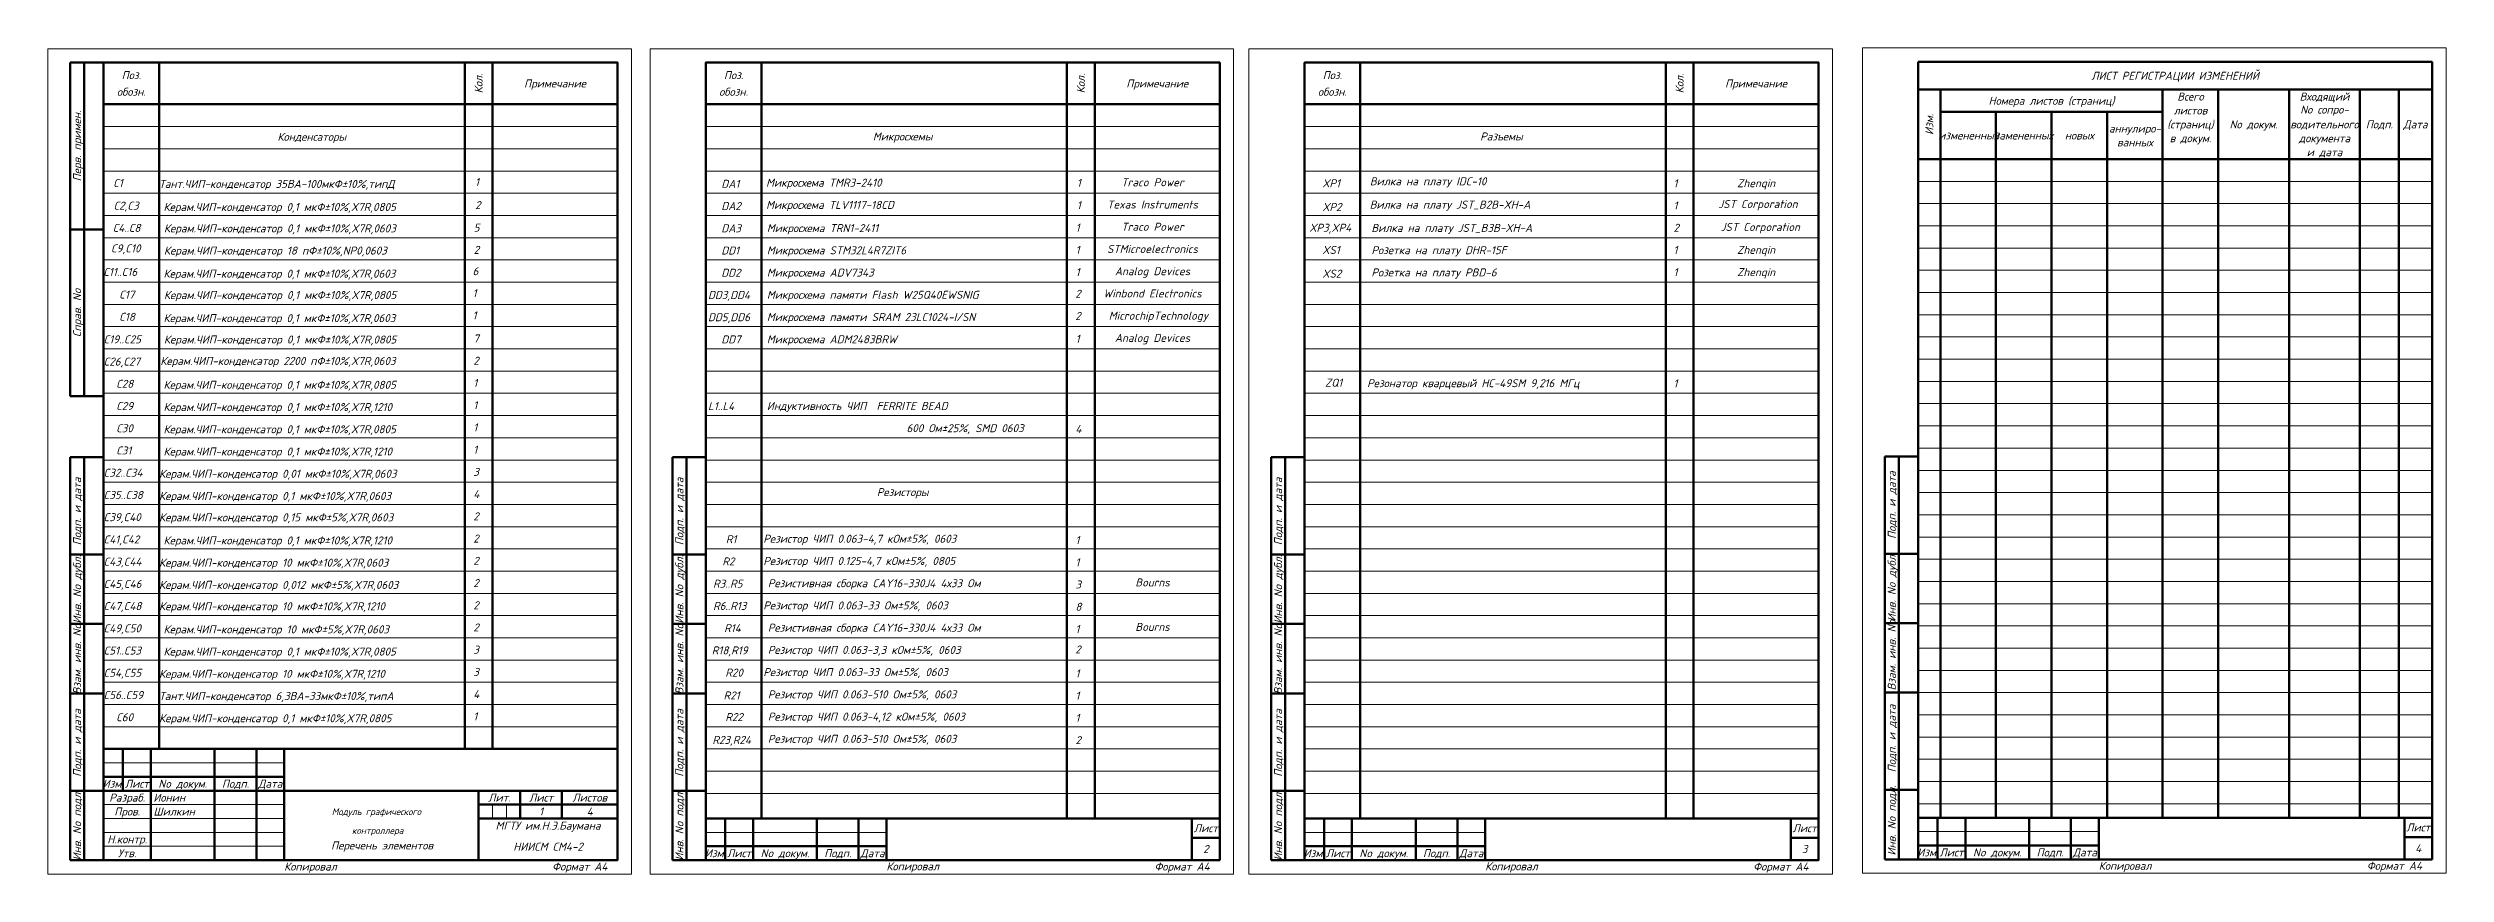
# Model space of a CAD drawing. Header units: inches. Extents: x -26 to 1942, y -380 to 599.
# Drawn here: x 1078 to 1942, y 0 to 297 of the extents above; entities that cross this region are included whole.
import ezdxf
from ezdxf.enums import TextEntityAlignment as Align

# ---------------------------------------------------------------- set-up
doc = ezdxf.new("R2010")
doc.units = ezdxf.units.IN
for name, color, linetype, lineweight in [('OSN25', 2, 'Continuous', 20), ('OSN50', 3, 'Continuous', 50), ('TEXT', 1, 'Continuous', 30)]:
    doc.layers.add(name, color=color, linetype=linetype, lineweight=lineweight)
doc.styles.add('ISOCPEUR0', font='isocpeur.ttf', dxfattribs={"height": 2.87999})

msp = doc.modelspace()

# ---------------------------------------------------------------- linework, layer by layer
at = {"layer": 'OSN25'}
for p, q in [((1098.36, 268.86), (1283.36, 268.86)), ((1315.14, 268.86), (1500.14, 268.86)), ((1530.66, 268.86), (1715.66, 268.86)), ((1098.36, 260.86), (1283.36, 260.86)), ((1315.14, 260.86), (1500.14, 260.86)), ((1530.66, 260.86), (1715.66, 260.86)), ((1098.36, 252.86), (1283.36, 252.86)), ((1315.14, 252.86), (1500.14, 252.86)), ((1530.66, 252.86), (1715.66, 252.86)), ((1098.36, 244.86), (1283.36, 244.86)), ((1315.14, 244.86), (1500.14, 244.86)), ((1530.66, 244.86), (1715.66, 244.86)), ((1098.36, 236.86), (1283.36, 236.86)), ((1315.14, 236.86), (1500.14, 236.86)), ((1530.66, 236.86), (1715.66, 236.86)), ((1098.36, 228.86), (1283.36, 228.86)), ((1315.14, 228.86), (1500.14, 228.86)), ((1530.66, 228.86), (1715.66, 228.86)), ((1098.36, 220.86), (1283.36, 220.86)), ((1315.14, 220.86), (1500.14, 220.86)), ((1530.66, 220.86), (1715.66, 220.86)), ((1098.36, 212.86), (1283.36, 212.86)), ((1315.14, 212.86), (1500.14, 212.86)), ((1530.66, 212.86), (1715.66, 212.86)), ((1098.36, 204.86), (1283.36, 204.86)), ((1315.14, 204.86), (1500.14, 204.86)), ((1530.66, 204.86), (1715.66, 204.86)), ((1098.36, 196.86), (1283.36, 196.86)), ((1315.14, 196.86), (1500.14, 196.86)), ((1530.66, 196.86), (1715.66, 196.86)), ((1098.36, 188.86), (1283.36, 188.86)), ((1315.14, 188.86), (1500.14, 188.86)), ((1530.66, 188.86), (1715.66, 188.86)), ((1098.36, 180.86), (1283.36, 180.86)), ((1098.36, 172.86), (1283.36, 172.86)), ((1315.14, 180.86), (1500.14, 180.86)), ((1315.14, 172.86), (1500.14, 172.86)), ((1530.66, 180.86), (1715.66, 180.86)), ((1530.66, 172.86), (1715.66, 172.86)), ((1098.36, 164.86), (1283.36, 164.86)), ((1315.14, 164.86), (1500.14, 164.86)), ((1530.66, 164.86), (1715.66, 164.86)), ((1098.36, 156.86), (1283.36, 156.86)), ((1315.14, 156.86), (1500.14, 156.86)), ((1530.66, 156.86), (1715.66, 156.86)), ((1098.36, 148.86), (1283.36, 148.86)), ((1315.14, 148.86), (1500.14, 148.86)), ((1530.66, 148.86), (1715.66, 148.86)), ((1098.36, 140.86), (1283.36, 140.86)), ((1315.14, 140.86), (1500.14, 140.86)), ((1530.66, 140.86), (1715.66, 140.86)), ((1098.36, 132.86), (1283.36, 132.86)), ((1315.14, 132.86), (1500.14, 132.86)), ((1530.66, 132.86), (1715.66, 132.86)), ((1098.36, 124.86), (1283.36, 124.86)), ((1315.14, 124.86), (1500.14, 124.86)), ((1530.66, 124.86), (1715.66, 124.86)), ((1098.36, 116.86), (1283.36, 116.86)), ((1315.14, 116.86), (1500.14, 116.86)), ((1530.66, 116.86), (1715.66, 116.86)), ((1098.36, 108.86), (1283.36, 108.86)), ((1315.14, 108.86), (1500.14, 108.86)), ((1530.66, 108.86), (1715.66, 108.86)), ((1098.36, 100.86), (1283.36, 100.86)), ((1315.14, 100.86), (1500.14, 100.86)), ((1530.66, 100.86), (1715.66, 100.86)), ((1098.36, 92.86), (1283.36, 92.86)), ((1315.14, 92.86), (1500.14, 92.86)), ((1530.66, 92.86), (1715.66, 92.86)), ((1098.36, 84.86), (1283.36, 84.86)), ((1315.14, 84.86), (1500.14, 84.86)), ((1530.66, 84.86), (1715.66, 84.86)), ((1098.36, 76.86), (1283.36, 76.86)), ((1315.14, 76.86), (1500.14, 76.86)), ((1530.66, 76.86), (1715.66, 76.86)), ((1098.36, 68.86), (1283.36, 68.86)), ((1098.36, 60.86), (1283.36, 60.86)), ((1315.14, 68.86), (1500.14, 68.86)), ((1315.14, 60.86), (1500.14, 60.86)), ((1530.66, 68.86), (1715.66, 68.86)), ((1530.66, 60.86), (1715.66, 60.86)), ((1098.36, 52.86), (1283.36, 52.86)), ((1315.14, 52.86), (1500.14, 52.86)), ((1530.66, 52.86), (1715.66, 52.86)), ((1315.14, 44.86), (1500.14, 44.86)), ((1530.66, 44.86), (1715.66, 44.86)), ((1098.36, 39.86), (1163.36, 39.86)), ((1315.14, 36.86), (1500.14, 36.86)), ((1530.66, 36.86), (1715.66, 36.86)), ((1315.14, 28.86), (1500.14, 28.86)), ((1530.66, 28.86), (1715.66, 28.86)), ((1098.36, 24.86), (1163.36, 24.86)), ((1098.36, 19.86), (1163.36, 19.86)), ((1238.36, 24.86), (1238.36, 19.86)), ((1243.36, 24.86), (1243.36, 19.86)), ((1098.36, 14.86), (1163.36, 14.86)), ((1098.36, 9.86), (1163.36, 9.86)), ((1315.14, 14.86), (1380.14, 14.86)), ((1530.66, 14.86), (1595.66, 14.86)), ((1751.53, 15.14), (1816.53, 15.14))]:
    msp.add_line(p, q, dxfattribs=at)
at = {"layer": 'OSN25', "linetype": 'Continuous'}
for p, q in [((1751.53, 249.14), (1936.53, 249.14)), ((1751.53, 241.14), (1936.53, 241.14)), ((1751.53, 233.14), (1936.53, 233.14)), ((1751.53, 225.14), (1936.53, 225.14)), ((1751.53, 217.14), (1936.53, 217.14)), ((1751.53, 209.14), (1936.53, 209.14)), ((1751.53, 201.14), (1936.53, 201.14)), ((1751.53, 193.14), (1936.53, 193.14)), ((1751.53, 185.14), (1936.53, 185.14)), ((1751.53, 177.14), (1936.53, 177.14)), ((1751.53, 169.14), (1936.53, 169.14)), ((1751.53, 161.14), (1936.53, 161.14)), ((1751.53, 153.14), (1936.53, 153.14)), ((1751.53, 145.14), (1936.53, 145.14)), ((1751.53, 137.14), (1936.53, 137.14)), ((1751.53, 129.14), (1936.53, 129.14)), ((1751.53, 121.14), (1936.53, 121.14)), ((1751.53, 113.14), (1936.53, 113.14)), ((1751.53, 105.14), (1936.53, 105.14)), ((1751.53, 97.14), (1936.53, 97.14)), ((1751.53, 89.14), (1936.53, 89.14)), ((1751.53, 81.14), (1936.53, 81.14)), ((1751.53, 73.14), (1936.53, 73.14)), ((1751.53, 65.14), (1936.53, 65.14)), ((1751.53, 57.14), (1936.53, 57.14)), ((1751.53, 49.14), (1936.53, 49.14)), ((1751.53, 41.14), (1936.53, 41.14)), ((1751.53, 33.14), (1936.53, 33.14)), ((1751.53, 25.14), (1936.53, 25.14))]:
    msp.add_line(p, q, dxfattribs=at)
at = {"layer": 'OSN25'}
for points in [[(1078.36, -0.14), (1288.36, -0.14), (1288.36, 296.86), (1078.36, 296.86)], [(1295.14, -0.14), (1505.14, -0.14), (1505.14, 296.86), (1295.14, 296.86)], [(1510.66, -0.14), (1720.66, -0.14), (1720.66, 296.86), (1510.66, 296.86)], [(1731.53, 0.14), (1941.53, 0.14), (1941.53, 297.14), (1731.53, 297.14)]]:
    msp.add_lwpolyline(points, close=True, dxfattribs=at)
at = {"layer": 'OSN50'}
for p, q in [((1086.36, 291.86), (1098.36, 291.86)), ((1091.36, 291.86), (1091.36, 171.86)), ((1118.36, 291.86), (1118.36, 44.86)), ((1228.36, 291.86), (1228.36, 44.86)), ((1238.36, 291.86), (1238.36, 44.86)), ((1335.14, 291.86), (1335.14, 19.86)), ((1445.14, 291.86), (1445.14, 19.86)), ((1455.14, 291.86), (1455.14, 19.86)), ((1550.66, 291.86), (1550.66, 19.86)), ((1660.66, 291.86), (1660.66, 19.86)), ((1670.66, 291.86), (1670.66, 19.86)), ((1098.36, 276.86), (1283.36, 276.86)), ((1315.14, 276.86), (1500.14, 276.86)), ((1530.66, 276.86), (1715.66, 276.86)), ((1091.36, 4.86), (1091.36, 149.86)), ((1308.14, 4.86), (1308.14, 149.86)), ((1523.66, 4.86), (1523.66, 149.86)), ((1739.53, 150.14), (1739.53, 5.14)), ((1751.53, 150.14), (1739.53, 150.14)), ((1744.53, 150.14), (1744.53, 5.14)), ((1751.53, 115.14), (1739.53, 115.14)), ((1751.53, 90.14), (1739.53, 90.14)), ((1751.53, 65.14), (1739.53, 65.14)), ((1098.36, 44.86), (1283.36, 44.86)), ((1105.36, 44.86), (1105.36, 29.86)), ((1115.36, 44.86), (1115.36, 4.86)), ((1138.36, 44.86), (1138.36, 4.86)), ((1153.36, 44.86), (1153.36, 4.86)), ((1163.36, 44.86), (1163.36, 4.86)), ((1098.36, 34.86), (1163.36, 34.86)), ((1098.36, 29.86), (1163.36, 29.86)), ((1163.36, 29.86), (1283.36, 29.86)), ((1233.36, 29.86), (1233.36, 4.86)), ((1248.36, 29.86), (1248.36, 19.86)), ((1263.36, 29.86), (1263.36, 19.86)), ((1751.53, 30.14), (1739.53, 30.14)), ((1233.36, 24.86), (1283.36, 24.86)), ((1233.36, 19.86), (1283.36, 19.86)), ((1315.14, 19.86), (1500.14, 19.86)), ((1322.14, 19.86), (1322.14, 4.86)), ((1332.14, 19.86), (1332.14, 4.86)), ((1355.14, 19.86), (1355.14, 4.86)), ((1370.14, 19.86), (1370.14, 4.86)), ((1380.14, 19.86), (1380.14, 4.86)), ((1490.14, 19.86), (1490.14, 4.86)), ((1530.66, 19.86), (1715.66, 19.86)), ((1537.66, 19.86), (1537.66, 4.86)), ((1547.66, 19.86), (1547.66, 4.86)), ((1570.66, 19.86), (1570.66, 4.86)), ((1585.66, 19.86), (1585.66, 4.86)), ((1595.66, 19.86), (1595.66, 4.86)), ((1705.66, 19.86), (1705.66, 4.86)), ((1936.53, 20.14), (1751.53, 20.14)), ((1758.53, 20.14), (1758.53, 5.14)), ((1768.53, 20.14), (1768.53, 5.14)), ((1791.53, 20.14), (1791.53, 5.14)), ((1806.53, 20.14), (1806.53, 5.14)), ((1816.53, 20.14), (1816.53, 5.14)), ((1926.53, 20.14), (1926.53, 5.14)), ((1315.14, 9.86), (1380.14, 9.86)), ((1490.14, 12.86), (1500.14, 12.86)), ((1530.66, 9.86), (1595.66, 9.86)), ((1705.66, 12.86), (1715.66, 12.86)), ((1751.53, 10.14), (1816.53, 10.14)), ((1926.53, 13.14), (1936.53, 13.14))]:
    msp.add_line(p, q, dxfattribs=at)
at = {"layer": 'OSN50', "linetype": 'Continuous'}
for p, q in [((1751.53, 292.14), (1751.53, 5.14)), ((1751.53, 292.14), (1936.53, 292.14)), ((1936.53, 5.14), (1936.53, 292.14)), ((1751.53, 282.14), (1936.53, 282.14)), ((1759.53, 20.14), (1759.53, 282.14)), ((1839.53, 20.14), (1839.53, 282.14)), ((1859.53, 20.14), (1859.53, 282.14)), ((1885.03, 20.14), (1885.03, 282.14)), ((1910.53, 20.14), (1910.53, 282.14)), ((1924.53, 20.14), (1924.53, 282.14)), ((1759.53, 274.14), (1839.53, 274.14)), ((1779.53, 20.14), (1779.53, 274.14)), ((1799.53, 20.14), (1799.53, 274.14)), ((1819.53, 20.14), (1819.53, 274.14)), ((1751.53, 257.14), (1936.53, 257.14)), ((1739.53, 5.14), (1936.53, 5.14))]:
    msp.add_line(p, q, dxfattribs=at)
at = {"layer": 'OSN50'}
for points in [[(1086.36, 291.86), (1086.36, 171.86)], [(1098.36, 231.86), (1086.36, 231.86)], [(1086.36, 171.86), (1098.36, 171.86)], [(1098.36, 149.86), (1086.36, 149.86)], [(1086.36, 4.86), (1086.36, 149.86)], [(1303.14, 4.86), (1303.14, 149.86)], [(1315.14, 149.86), (1303.14, 149.86)], [(1518.66, 4.86), (1518.66, 149.86)], [(1530.66, 149.86), (1518.66, 149.86)], [(1098.36, 114.86), (1086.36, 114.86)], [(1315.14, 114.86), (1303.14, 114.86)], [(1530.66, 114.86), (1518.66, 114.86)], [(1098.36, 89.86), (1086.36, 89.86)], [(1315.14, 89.86), (1303.14, 89.86)], [(1530.66, 89.86), (1518.66, 89.86)], [(1098.36, 64.86), (1086.36, 64.86)], [(1315.14, 64.86), (1303.14, 64.86)], [(1530.66, 64.86), (1518.66, 64.86)], [(1098.36, 29.86), (1086.36, 29.86)], [(1315.14, 29.86), (1303.14, 29.86)], [(1530.66, 29.86), (1518.66, 29.86)], [(1098.36, 4.86), (1086.36, 4.86)], [(1315.14, 4.86), (1303.14, 4.86)], [(1530.66, 4.86), (1518.66, 4.86)]]:
    msp.add_lwpolyline(points, dxfattribs=at)
for points in [[(1098.36, 4.86), (1283.36, 4.86), (1283.36, 291.86), (1098.36, 291.86)], [(1315.14, 4.86), (1500.14, 4.86), (1500.14, 291.86), (1315.14, 291.86)], [(1530.66, 4.86), (1715.66, 4.86), (1715.66, 291.86), (1530.66, 291.86)]]:
    msp.add_lwpolyline(points, close=True, dxfattribs=at)

# ---------------------------------------------------------------- texts
at = {"layer": 'TEXT', "style": 'ISOCPEUR0', "oblique": 15}
for s, p in [('Поз.', (1108.36, 287.36)), ('Примечание', (1260.86, 284.36)), ('Поз.', (1325.14, 287.36)), ('Примечание', (1477.64, 284.36)), ('Поз.', (1540.66, 287.36)), ('Примечание', (1693.16, 284.36)), ('ЛИСТ РЕГИСТРАЦИИ ИЗМЕНЕНИЙ', (1844.03, 287.14)), ('обозн.', (1108.36, 281.37)), ('обозн.', (1325.14, 281.37)), ('обозн.', (1540.66, 281.37)), ('Номера листов (страниц)', (1799.53, 278.14)), ('Всего', (1849.53, 279.64)), ('Входящий', (1897.78, 279.64)), ('Nо сопро-', (1897.78, 274.96)), ('аннулиро-', (1829.53, 268.14)), ('(страниц)', (1849.53, 269.64)), ('листов', (1849.53, 274.64)), ('Nо докум.', (1872.28, 269.64)), ('водительного', (1897.78, 269.64)), ('Подп.', (1917.53, 269.64)), ('Дата', (1930.53, 269.64)), ('Конденсаторы', (1173.32, 265.18)), ('Микросхемы', (1386, 265.29)), ('Разъемы', (1601.52, 265.29)), ('измененных', (1769.53, 265.64)), ('замененных', (1789.53, 265.64)), ('новых', (1809.53, 265.64)), ('ванных', (1829.53, 263.14)), ('в докум.', (1849.53, 264.64)), ('документа', (1897.78, 264.64)), ('и дата', (1897.78, 259.64)), ('Texas Instruments', (1475.93, 240.8)), ('Traco Power', (1475.93, 248.8)), ('Traco Power', (1475.93, 232.8)), ('STMicroelectronics', (1475.93, 224.8)), ('Analog Devices', (1475.93, 216.8)), ('Winbond Electronics', (1475.93, 208.8)), ('MicrochipTechnology', (1478.07, 200.8)), ('Analog Devices', (1475.93, 192.8)), ('Резисторы', (1386, 137.29)), ('Bourns', (1475.93, 104.8)), ('Bourns', (1475.93, 88.8)), ('Изм.', (1101.86, 32.36)), ('Разраб.', (1106.86, 27.36)), ('Лист', (1110.36, 32.36)), ('No докум.', (1126.86, 32.36)), ('Подп.', (1145.86, 32.36)), ('Дата', (1158.36, 32.36)), ('Лит.', (1240.86, 27.36)), ('Лист', (1255.86, 27.36)), ('Листов', (1273.36, 27.36)), ('Пров.', (1106.86, 22.36)), ('МГТУ им.Н.Э.Баумана', (1258.36, 17.28)), ('1', (1255.86, 22.36)), ('4', (1273.36, 22.36)), ('Лист', (1495.14, 16.36)), ('Лист', (1710.66, 16.36)), ('Лист', (1931.53, 16.64)), ('Н.контр.', (1106.86, 12.36)), ('Утв.', (1106.86, 7.36)), ('Перечень элементов', (1198.61, 10.14)), ('НИИСМ СМ4-2', (1258.36, 9.72)), ('Изм.', (1318.64, 7.36)), ('Лист', (1327.14, 7.36)), ('No докум.', (1343.64, 7.36)), ('Подп.', (1362.64, 7.36)), ('Дата', (1375.14, 7.36)), ('2', (1495.14, 8.86)), ('Изм.', (1534.16, 7.36)), ('Лист', (1542.66, 7.36)), ('No докум.', (1559.16, 7.36)), ('Подп.', (1578.16, 7.36)), ('Дата', (1590.66, 7.36)), ('3', (1710.66, 8.86)), ('Изм.', (1755.03, 7.64)), ('Лист', (1763.53, 7.64)), ('No докум.', (1780.03, 7.64)), ('Подп.', (1799.03, 7.64)), ('Дата', (1811.53, 7.64)), ('4', (1931.53, 9.14))]:
    msp.add_text(s, height=2.88, dxfattribs=at).set_placement(p, align=Align.MIDDLE_CENTER)
for s, p in [('Кол.', (1233.36, 284.36)), ('Кол.', (1450.14, 284.36)), ('Кол.', (1665.66, 284.36)), ('Перв. примен.', (1088.86, 261.86)), ('Изм.', (1755.53, 269.64)), ('Справ. No', (1088.86, 201.86)), ('Подп. и дата', (1088.86, 130.36)), ('Подп. и дата', (1305.64, 130.36)), ('Подп. и дата', (1521.16, 130.36)), ('Подп. и дата', (1742.03, 132.64)), ('Инв. No дубл.', (1088.86, 102.35)), ('Инв. No дубл.', (1305.64, 102.35)), ('Инв. No дубл.', (1521.16, 102.35)), ('Инв. No дубл.', (1742.03, 103.14)), ('Взам. инв. No', (1088.86, 77.19)), ('Взам. инв. No', (1305.64, 77.19)), ('Взам. инв. No', (1521.16, 77.19)), ('Взам. инв. No', (1742.03, 78.64)), ('Подп. и дата', (1742.03, 48.64)), ('Подп. и дата', (1088.86, 47.03)), ('Подп. и дата', (1305.64, 47.03)), ('Подп. и дата', (1521.16, 47.03)), ('Инв. No подл.', (1088.86, 17.36)), ('Инв. No подл.', (1305.64, 17.36)), ('Инв. No подл.', (1521.16, 17.36)), ('Инв. No подл.', (1742.03, 19.14))]:
    msp.add_text(s, height=2.88, rotation=90, dxfattribs=at).set_placement(p, align=Align.MIDDLE_CENTER)
for s, height, p in [('Вилка на плату IDC-10 ', 2.88, (1554.18, 247.72)), ('С1', 2.88, (1101.92, 247.12)), ('С2,C3', 2.88, (1102.04, 238.95)), ('Тант.ЧИП-конденсатор 35ВА-100мкФ±10%%%,типД', 2.88, (1118.36, 246.78)), ('2', 2.88, (1232.1, 239.15)), ('1', 2.88, (1232.07, 247.43)), ('DA1', 2.88, (1320.72, 246.81)), ('Микросхема TMR3-2410', 2.88, (1336.84, 247.22)), ('Микросхема TLV1117-18CD', 2.88, (1336.84, 239.22)), ('1', 2.88, (1448.7, 247.15)), ('1', 2.88, (1448.7, 239.15)), ('XP1', 2.88, (1537.03, 247)), ('Вилка на плату JST_B2B-XH-A ', 2.88, (1554.12, 239.32)), ('1', 2.88, (1663.45, 247)), ('1', 2.88, (1663.45, 239)), ('JST Corporation', 2.88, (1679.6, 239.54)), ('Zhenqin', 2.88, (1686.32, 247.03)), ('С4..С8', 2.88, (1101.75, 230.95)), ('Керам.ЧИП-конденсатор 0,1 мкФ±10%%%,X7R,0805', 2.88, (1119.94, 238.48)), ('Керам.ЧИП-конденсатор 0,1 мкФ±10%%%,X7R,0603', 2.88, (1120.09, 230.78)), ('5', 2.88, (1231.58, 231.04)), ('DA2', 2.88, (1320.72, 238.81)), ('DA3', 2.88, (1320.72, 230.81)), ('Микросхема TRN1-2411', 2.88, (1337.11, 230.87)), ('1', 2.88, (1448.26, 231.04)), ('XP3,XP4', 2.88, (1532.35, 231)), ('XP2', 2.88, (1537.03, 238.48)), ('Вилка на плату JST_B3B-XH-A ', 2.88, (1554.72, 230.93)), ('2', 2.88, (1663.45, 231)), ('JST Corporation', 2.88, (1680.43, 231.27)), ('C9,C10', 2.88, (1101.02, 223.58)), ('Керам.ЧИП-конденсатор 18 пФ±10%%%,NP0,0603', 2.88, (1120.09, 222.78)), ('2', 2.88, (1231.58, 223.04)), ('DD1', 2.88, (1320.72, 222.81)), ('Микросхема STM32L4R7ZIT6', 2.88, (1337.11, 222.87)), ('1', 2.88, (1448.26, 223.04)), ('XS1', 2.88, (1537.03, 223)), ('Розетка на плату DHR-15F', 2.88, (1554.72, 222.93)), ('1', 2.88, (1663.45, 223)), ('Zhenqin', 2.88, (1686.32, 223.03)), ('С11..C16', 2.88, (1098.36, 215.12)), ('Керам.ЧИП-конденсатор 0,1 мкФ±10%%%,X7R,0603', 2.88, (1119.94, 214.48)), ('6', 2.88, (1231.19, 215.36)), ('DD2', 2.88, (1320.72, 214.81)), ('Микросхема ADV7343', 2.88, (1337.11, 214.87)), ('1', 2.88, (1448.26, 215.04)), ('XS2', 2.88, (1537.03, 214.48)), ('Розетка на плату PBD-6', 2.88, (1554.72, 214.93)), ('1', 2.88, (1663.45, 215)), ('Zhenqin', 2.88, (1686.32, 215.03)), ('C17', 2.88, (1103.97, 206.95)), ('Керам.ЧИП-конденсатор 0,1 мкФ±10%%%,X7R,0805', 2.88, (1120.09, 206.78)), ('1', 2.88, (1231.19, 207.48)), ('DD3,DD4', 2.88, (1315.93, 206.81)), ('Микросхема памяти Flash W25Q40EWSNIG', 2.88, (1337.11, 206.87)), ('2', 2.88, (1448.1, 207.24)), ('C18', 2.88, (1103.97, 198.95)), ('Керам.ЧИП-конденсатор 0,1 мкФ±10%%%,X7R,0603', 2.88, (1119.94, 198.48)), ('1', 2.88, (1231.19, 199.48)), ('DD5,DD6', 2.88, (1315.93, 198.81)), ('Микросхема памяти SRAM 23LC1024-I/SN', 2.88, (1337.11, 198.87)), ('2', 2.88, (1448.1, 199.24)), ('C19..C25', 2.88, (1098.36, 190.84)), ('Керам.ЧИП-конденсатор 0,1 мкФ±10%%%,X7R,0805', 2.88, (1120.09, 190.78)), ('7', 2.88, (1231.45, 191.15)), ('DD7', 2.88, (1320.72, 190.81)), ('Микросхема ADM2483BRW', 2.88, (1337.11, 190.87)), ('1', 2.88, (1448.26, 191.04)), ('C26,C27', 2.88, (1098.36, 182.84)), ('Керам.ЧИП-конденсатор 2200 пФ±10%%%,X7R,0603', 2.88, (1118.8, 183.06)), ('2', 2.88, (1231.45, 183.15)), ('С28', 2.88, (1102.99, 174.84)), ('Керам.ЧИП-конденсатор 0,1 мкФ±10%%%,X7R,0805', 2.88, (1119.94, 174.48)), ('1', 2.88, (1231.45, 175.15)), ('ZQ1', 2.88, (1537.99, 175.24)), ('Резонатор кварцевый НС-49SM 9,216 MГц', 2.88, (1553.16, 175.06)), ('1', 2.88, (1663.45, 175)), ('С29', 2.88, (1102.99, 166.84)), ('Керам.ЧИП-конденсатор 0,1 мкФ±10%%%,X7R,1210', 2.88, (1119.94, 166.48)), ('1', 2.88, (1231.45, 167.15)), ('L1..L4', 2.88, (1315.93, 166.81)), ('Индуктивность ЧИП  FERRITE BEAD', 2.88, (1337.11, 166.87)), ('С30', 2.88, (1102.99, 158.84)), ('Керам.ЧИП-конденсатор 0,1 мкФ±10%%%,X7R,0805', 2.88, (1119.94, 158.48)), ('1', 2.88, (1231.45, 159.15)), ('600 Ом±25%%%, SMD 0603', 2.88, (1387.38, 158.87)), ('4', 2.88, (1448.19, 158.61)), ('С31', 2.88, (1102.99, 150.84)), ('Керам.ЧИП-конденсатор 0,1 мкФ±10%%%,X7R,1210', 2.88, (1119.94, 150.48)), ('1', 2.88, (1231.45, 151.15)), ('C32..C34', 2.88, (1098.36, 142.84)), ('Керам.ЧИП-конденсатор 0,01 мкФ±10%%%,X7R,0603', 2.88, (1118.36, 142.48)), ('3', 2.88, (1231.45, 143.15)), ('C35..C38', 2.88, (1098.36, 134.84)), ('C39,C40', 2.88, (1098.36, 126.84)), ('Керам.ЧИП-конденсатор 0,1 мкФ±10%%%,X7R,0603', 2.88, (1118.36, 134.48)), ('Керам.ЧИП-конденсатор 0,15 мкФ±5%%%,X7R,0603', 2.88, (1118.36, 126.78)), ('2', 2.88, (1231.45, 127.15)), ('4', 2.88, (1231.45, 135.15)), ('C41,C42', 2.88, (1098.36, 118.84)), ('Керам.ЧИП-конденсатор 0,1 мкФ±10%%%,X7R,1210', 2.88, (1119.94, 118.48)), ('2', 2.88, (1231.45, 119.15)), ('R1', 2.88, (1322.35, 118.91)), ('Резистор ЧИП 0.063-4,7 кОм±5%%%, 0603', 2.88, (1335.83, 119.09)), ('1', 2.88, (1448.19, 118.61)), ('C43,C44', 2.88, (1098.36, 110.84)), ('Керам.ЧИП-конденсатор 10 мкФ±10%%%,X7R,0603', 2.88, (1118.36, 110.48)), ('2', 2.88, (1231.45, 111.15)), ('R2', 2.88, (1321.08, 110.91)), ('Резистор ЧИП 0.125-4,7 кОм±5%%%, 0805', 2.88, (1335.83, 111.09)), ('1', 2.88, (1448.19, 110.61)), ('C45,C46', 2.88, (1098.36, 102.84)), ('Керам.ЧИП-конденсатор 0,012 мкФ±5%%%,X7R,0603', 2.88, (1118.36, 102.48)), ('2', 2.88, (1231.45, 103.15)), ('R3..R5', 2.88, (1317.76, 102.91)), ('Резистивная сборка CAY16-330J4 4х33 Ом', 2.88, (1337.47, 103.07)), ('3', 2.88, (1448.19, 102.61)), ('C47,C48', 2.88, (1098.36, 94.84)), ('Керам.ЧИП-конденсатор 10 мкФ±10%%%,X7R,1210', 2.88, (1118.36, 94.78)), ('2', 2.88, (1231.45, 95.15)), ('R6..R13', 2.88, (1317.76, 94.91)), ('Резистор ЧИП 0.063-33 Ом±5%%%, 0603', 2.88, (1335.83, 95.09)), ('8', 2.88, (1448.19, 94.61)), ('C49,C50', 2.88, (1098.36, 86.84)), ('Керам.ЧИП-конденсатор 10 мкФ±5%%%,X7R,0603', 2.88, (1119.94, 86.48)), ('2', 2.88, (1231.45, 87.15)), ('R14', 2.88, (1321.74, 86.91)), ('Резистивная сборка CAY16-330J4 4х33 Ом', 2.88, (1337.47, 87.07)), ('1', 2.88, (1448.19, 86.61)), ('C51..C53', 2.88, (1098.36, 78.84)), ('Керам.ЧИП-конденсатор 0,1 мкФ±10%%%,X7R,0805', 2.88, (1119.94, 78.48)), ('3', 2.88, (1231.45, 79.15)), ('R18,R19', 2.88, (1317.29, 78.91)), ('Резистор ЧИП 0.063-3,3 кОм±5%%%, 0603', 2.88, (1337.47, 79.07)), ('2', 2.88, (1448.1, 79.24)), ('C54,C55', 2.88, (1098.36, 70.84)), ('Керам.ЧИП-конденсатор 10 мкФ±10%%%,X7R,1210', 2.88, (1118.36, 70.48)), ('3', 2.88, (1231.45, 71.15)), ('R20', 2.88, (1322.16, 70.91)), ('Резистор ЧИП 0.063-33 Ом±5%%%, 0603', 2.88, (1335.83, 71.09)), ('1', 2.88, (1448.19, 70.61)), ('1', 2.88, (1448.19, 70.61)), ('C56..C59', 2.88, (1098.36, 62.84)), ('Тант.ЧИП-конденсатор 6,3ВА-33мкФ±10%%%,типА', 2.88, (1118.36, 62.48)), ('4', 2.88, (1231.45, 63.15)), ('R21', 2.88, (1321.53, 62.69)), ('Резистор ЧИП 0.063-510 Ом±5%%%, 0603', 2.88, (1337.47, 63.07)), ('1', 2.88, (1448.19, 62.61)), ('С60', 2.88, (1102.99, 54.84)), ('Керам.ЧИП-конденсатор 0,1 мкФ±10%%%,X7R,0805', 2.88, (1118.36, 54.48)), ('1', 2.88, (1231.45, 55.15)), ('R22', 2.88, (1322.16, 54.91)), ('Резистор ЧИП 0.063-4,12 кОм±5%%%, 0603', 2.88, (1337.47, 55.07)), ('1', 2.88, (1448.19, 54.61)), ('R23,R24', 2.88, (1317.52, 46.69)), ('Резистор ЧИП 0.063-510 Ом±5%%%, 0603', 2.88, (1337.47, 47.07)), ('2', 2.88, (1448.19, 46.61)), ('Ионин', 2.88, (1116.31, 25.91)), ('Шилкин', 2.88, (1116.31, 20.91)), ('Модуль графического', 2.4, (1180.5, 21.07)), ('контроллера', 2.4, (1187.77, 14.31))]:
    msp.add_text(s, height=height, dxfattribs=at).set_placement(p)
at = {"layer": 'TEXT', "linetype": 'Continuous', "style": 'ISOCPEUR0', "oblique": 15}
for s, p in [('Копировал', (1163.36, 1.11)), ('Формат A4', (1259.86, 1.11)), ('Копировал', (1380.14, 1.2)), ('Формат A4', (1476.64, 1.11)), ('Копировал', (1595.66, 1.2)), ('Формат A4', (1692.16, 1.11)), ('Копировал', (1816.53, 1.39)), ('Формат A4', (1913.03, 1.39))]:
    msp.add_text(s, height=2.88, dxfattribs=at).set_placement(p)

doc.saveas('drawing.dxf')
